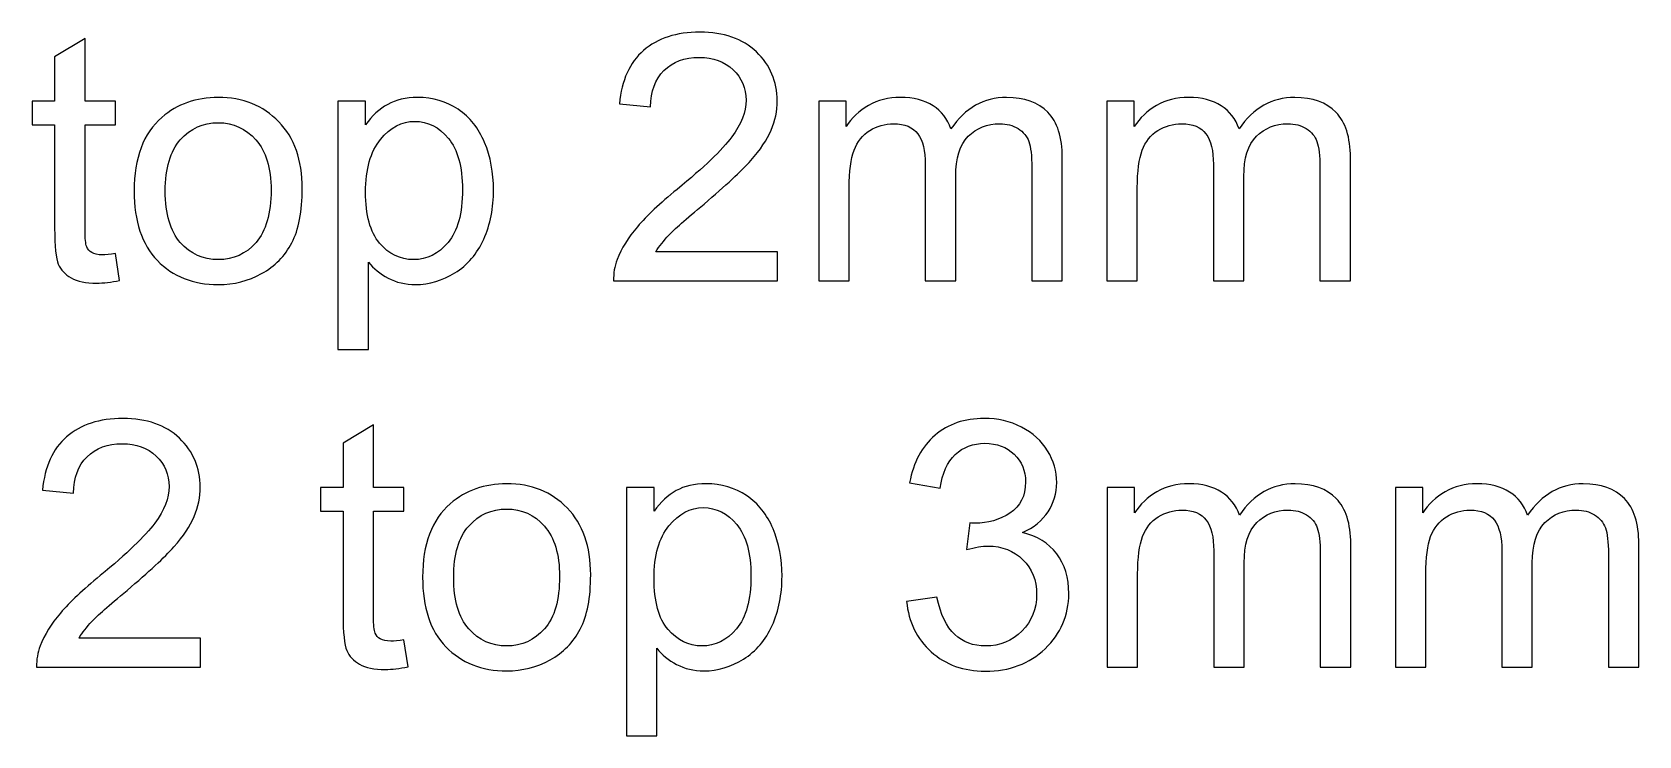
# Model space of a CAD drawing. Header units: centimetres. Extents: x -117 to 79, y -57 to 69.
# Drawn here: x -21.59 to -5.2, y 62.29 to 69.47 of the extents above; entities that cross this region are included whole.
import ezdxf

# ---------------------------------------------------------------- set-up
doc = ezdxf.new("R2010")
doc.units = ezdxf.units.CM
doc.header["$MEASUREMENT"] = 0
doc.layers.add('Layer 1', color=7, linetype='Continuous')

msp = doc.modelspace()

# ---------------------------------------------------------------- linework, layer by layer
at = {"layer": 'Layer 1', "color": 250}
for points, knots in [([(-20.73911, 67.21217), (-20.73911, 67.21217), (-20.69678, 66.93818), (-20.69678, 66.93818), (-20.7838, 66.91995), (-20.86199, 66.91055), (-20.9302, 66.91055), (-21.0425, 66.91055), (-21.12952, 66.92818), (-21.19184, 66.96405), (-21.25358, 66.99992), (-21.29709, 67.04637), (-21.32237, 67.10457), (-21.34765, 67.16278), (-21.36, 67.28508), (-21.36, 67.47146), (-21.36, 67.47146), (-21.36, 68.52627), (-21.36, 68.52627), (-21.36, 68.52627), (-21.58931, 68.52627), (-21.58931, 68.52627), (-21.58931, 68.52627), (-21.58931, 68.76616), (-21.58931, 68.76616), (-21.58931, 68.76616), (-21.36, 68.76616), (-21.36, 68.76616), (-21.36, 68.76616), (-21.36, 69.21889), (-21.36, 69.21889), (-21.36, 69.21889), (-21.04956, 69.40527), (-21.04956, 69.40527), (-21.04956, 69.40527), (-21.04956, 68.76616), (-21.04956, 68.76616), (-21.04956, 68.76616), (-20.73911, 68.76616), (-20.73911, 68.76616), (-20.73911, 68.76616), (-20.73911, 68.52627), (-20.73911, 68.52627), (-20.73911, 68.52627), (-21.04956, 68.52627), (-21.04956, 68.52627), (-21.04956, 68.52627), (-21.04956, 67.45382), (-21.04956, 67.45382), (-21.04956, 67.36504), (-21.04426, 67.30801), (-21.03309, 67.28273), (-21.02251, 67.25744), (-21.00487, 67.23745), (-20.98018, 67.22217), (-20.95548, 67.20747), (-20.9202, 67.19982), (-20.87434, 67.19982), (-20.84024, 67.19982), (-20.79497, 67.20394), (-20.73911, 67.21217)], [0, 0, 0, 0, 0.05, 0.05, 0.05, 0.1, 0.1, 0.1, 0.15, 0.15, 0.15, 0.2, 0.2, 0.2, 0.25, 0.25, 0.25, 0.3, 0.3, 0.3, 0.35, 0.35, 0.35, 0.4, 0.4, 0.4, 0.45, 0.45, 0.45, 0.5, 0.5, 0.5, 0.55, 0.55, 0.55, 0.6, 0.6, 0.6, 0.65, 0.65, 0.65, 0.7, 0.7, 0.7, 0.75, 0.75, 0.75, 0.8, 0.8, 0.8, 0.85, 0.85, 0.85, 0.9, 0.9, 0.9, 0.95, 0.95, 0.95, 1, 1, 1, 1]), ([(-13.98696, 67.23157), (-13.98696, 67.23157), (-13.98696, 66.93524), (-13.98696, 66.93524), (-13.98696, 66.93524), (-15.65912, 66.93524), (-15.65912, 66.93524), (-15.66148, 67.00991), (-15.64913, 67.08164), (-15.62267, 67.15102), (-15.57975, 67.2645), (-15.51096, 67.3768), (-15.4163, 67.48675), (-15.32163, 67.5967), (-15.1864, 67.7237), (-15.0106, 67.86775), (-14.7372, 68.09294), (-14.5514, 68.27109), (-14.45439, 68.4028), (-14.35679, 68.5345), (-14.30798, 68.65915), (-14.30798, 68.77674), (-14.30798, 68.89963), (-14.35208, 69.00311), (-14.44028, 69.08777), (-14.52847, 69.17185), (-14.64371, 69.21419), (-14.78541, 69.21419), (-14.93534, 69.21419), (-15.05529, 69.1695), (-15.14524, 69.08013), (-15.2352, 68.99135), (-15.28048, 68.86788), (-15.28165, 68.70971), (-15.28165, 68.70971), (-15.59915, 68.74146), (-15.59915, 68.74146), (-15.5774, 68.979), (-15.49508, 69.16009), (-15.3528, 69.28474), (-15.20992, 69.40939), (-15.01883, 69.47171), (-14.77836, 69.47171), (-14.53611, 69.47171), (-14.34385, 69.40469), (-14.20274, 69.27004), (-14.06104, 69.1354), (-13.99048, 68.96842), (-13.99048, 68.76969), (-13.99048, 68.66856), (-14.01106, 68.56919), (-14.05281, 68.47159), (-14.09397, 68.3734), (-14.16276, 68.2705), (-14.2586, 68.16232), (-14.35502, 68.05472), (-14.51436, 67.90597), (-14.73661, 67.71782), (-14.92299, 67.56142), (-15.04294, 67.45559), (-15.09586, 67.39973), (-15.14877, 67.34387), (-15.19228, 67.28802), (-15.22697, 67.23157), (-15.22697, 67.23157), (-13.98696, 67.23157), (-13.98696, 67.23157)], [0, 0, 0, 0, 0.04545455, 0.04545455, 0.04545455, 0.09090909, 0.09090909, 0.09090909, 0.13636364, 0.13636364, 0.13636364, 0.18181818, 0.18181818, 0.18181818, 0.22727273, 0.22727273, 0.22727273, 0.27272727, 0.27272727, 0.27272727, 0.31818182, 0.31818182, 0.31818182, 0.36363636, 0.36363636, 0.36363636, 0.40909091, 0.40909091, 0.40909091, 0.45454545, 0.45454545, 0.45454545, 0.5, 0.5, 0.5, 0.54545455, 0.54545455, 0.54545455, 0.59090909, 0.59090909, 0.59090909, 0.63636364, 0.63636364, 0.63636364, 0.68181818, 0.68181818, 0.68181818, 0.72727273, 0.72727273, 0.72727273, 0.77272727, 0.77272727, 0.77272727, 0.81818182, 0.81818182, 0.81818182, 0.86363636, 0.86363636, 0.86363636, 0.90909091, 0.90909091, 0.90909091, 0.95454545, 0.95454545, 0.95454545, 1, 1, 1, 1]), ([(-20.5492, 67.8507), (-20.5492, 68.18878), (-20.45513, 68.43925), (-20.26639, 68.60212), (-20.10941, 68.73735), (-19.91714, 68.80496), (-19.69078, 68.80496), (-19.43972, 68.80496), (-19.23393, 68.72265), (-19.074, 68.55802), (-18.91467, 68.39398), (-18.8347, 68.16644), (-18.8347, 67.87657), (-18.8347, 67.64138), (-18.86998, 67.45676), (-18.94054, 67.32212), (-19.01109, 67.18748), (-19.11398, 67.08282), (-19.24922, 67.00815), (-19.38386, 66.93348), (-19.53144, 66.89643), (-19.69078, 66.89643), (-19.94713, 66.89643), (-20.15409, 66.97816), (-20.31225, 67.1422), (-20.47042, 67.30624), (-20.5492, 67.54261), (-20.5492, 67.8507)], [0, 0, 0, 0, 0.11111111, 0.11111111, 0.11111111, 0.22222222, 0.22222222, 0.22222222, 0.33333333, 0.33333333, 0.33333333, 0.44444444, 0.44444444, 0.44444444, 0.55555556, 0.55555556, 0.55555556, 0.66666667, 0.66666667, 0.66666667, 0.77777778, 0.77777778, 0.77777778, 0.88888889, 0.88888889, 0.88888889, 1, 1, 1, 1]), ([(-18.47076, 66.23321), (-18.47076, 66.23321), (-18.47076, 68.76616), (-18.47076, 68.76616), (-18.47076, 68.76616), (-18.18853, 68.76616), (-18.18853, 68.76616), (-18.18853, 68.76616), (-18.18853, 68.52568), (-18.18853, 68.52568), (-18.12209, 68.61858), (-18.04683, 68.68855), (-17.96276, 68.735), (-17.87927, 68.78144), (-17.77755, 68.80496), (-17.65819, 68.80496), (-17.50179, 68.80496), (-17.36421, 68.76498), (-17.24485, 68.68443), (-17.1255, 68.60447), (-17.03554, 68.49099), (-16.97439, 68.34518), (-16.91383, 68.19877), (-16.88326, 68.03885), (-16.88326, 67.86422), (-16.88326, 67.67784), (-16.91677, 67.50968), (-16.9838, 67.35975), (-17.05083, 67.21041), (-17.14843, 67.09575), (-17.2766, 67.01579), (-17.40419, 66.93642), (-17.53883, 66.89643), (-17.67995, 66.89643), (-17.78343, 66.89643), (-17.87633, 66.91819), (-17.95805, 66.9617), (-18.04037, 67.00521), (-18.1074, 67.05989), (-18.16031, 67.12633), (-18.16031, 67.12633), (-18.16031, 66.23321), (-18.16031, 66.23321), (-18.16031, 66.23321), (-18.47076, 66.23321), (-18.47076, 66.23321)], [0, 0, 0, 0, 0.06666667, 0.06666667, 0.06666667, 0.13333333, 0.13333333, 0.13333333, 0.2, 0.2, 0.2, 0.26666667, 0.26666667, 0.26666667, 0.33333333, 0.33333333, 0.33333333, 0.4, 0.4, 0.4, 0.46666667, 0.46666667, 0.46666667, 0.53333333, 0.53333333, 0.53333333, 0.6, 0.6, 0.6, 0.66666667, 0.66666667, 0.66666667, 0.73333333, 0.73333333, 0.73333333, 0.8, 0.8, 0.8, 0.86666667, 0.86666667, 0.86666667, 0.93333333, 0.93333333, 0.93333333, 1, 1, 1, 1]), ([(-13.56657, 66.93524), (-13.56657, 66.93524), (-13.56657, 68.76616), (-13.56657, 68.76616), (-13.56657, 68.76616), (-13.28787, 68.76616), (-13.28787, 68.76616), (-13.28787, 68.76616), (-13.28787, 68.50745), (-13.28787, 68.50745), (-13.23084, 68.59682), (-13.1544, 68.66914), (-13.05915, 68.72324), (-12.9639, 68.77792), (-12.85572, 68.80496), (-12.73401, 68.80496), (-12.59878, 68.80496), (-12.48765, 68.77674), (-12.40122, 68.72088), (-12.31479, 68.66444), (-12.25364, 68.58624), (-12.21837, 68.48511), (-12.07255, 68.69854), (-11.88382, 68.80496), (-11.65098, 68.80496), (-11.46871, 68.80496), (-11.32819, 68.75499), (-11.23059, 68.65444), (-11.1324, 68.5539), (-11.08301, 68.39927), (-11.08301, 68.19054), (-11.08301, 68.19054), (-11.08301, 66.93524), (-11.08301, 66.93524), (-11.08301, 66.93524), (-11.39345, 66.93524), (-11.39345, 66.93524), (-11.39345, 66.93524), (-11.39345, 68.08765), (-11.39345, 68.08765), (-11.39345, 68.21112), (-11.40404, 68.30049), (-11.42403, 68.35517), (-11.44402, 68.40985), (-11.48047, 68.45336), (-11.53398, 68.48688), (-11.58689, 68.52039), (-11.64922, 68.53685), (-11.72036, 68.53685), (-11.84971, 68.53685), (-11.95672, 68.49393), (-12.04198, 68.40868), (-12.12723, 68.32283), (-12.16957, 68.18584), (-12.16957, 67.99769), (-12.16957, 67.99769), (-12.16957, 66.93524), (-12.16957, 66.93524), (-12.16957, 66.93524), (-12.48001, 66.93524), (-12.48001, 66.93524), (-12.48001, 66.93524), (-12.48001, 68.12351), (-12.48001, 68.12351), (-12.48001, 68.2611), (-12.50529, 68.36458), (-12.55586, 68.43337), (-12.60642, 68.50216), (-12.68933, 68.53685), (-12.80398, 68.53685), (-12.891, 68.53685), (-12.97155, 68.51392), (-13.04563, 68.46806), (-13.11971, 68.4222), (-13.17322, 68.35517), (-13.20673, 68.26639), (-13.23966, 68.17819), (-13.25612, 68.05061), (-13.25612, 67.88421), (-13.25612, 67.88421), (-13.25612, 66.93524), (-13.25612, 66.93524), (-13.25612, 66.93524), (-13.56657, 66.93524), (-13.56657, 66.93524)], [0, 0, 0, 0, 0.03571429, 0.03571429, 0.03571429, 0.07142857, 0.07142857, 0.07142857, 0.10714286, 0.10714286, 0.10714286, 0.14285714, 0.14285714, 0.14285714, 0.17857143, 0.17857143, 0.17857143, 0.21428571, 0.21428571, 0.21428571, 0.25, 0.25, 0.25, 0.28571429, 0.28571429, 0.28571429, 0.32142857, 0.32142857, 0.32142857, 0.35714286, 0.35714286, 0.35714286, 0.39285714, 0.39285714, 0.39285714, 0.42857143, 0.42857143, 0.42857143, 0.46428571, 0.46428571, 0.46428571, 0.5, 0.5, 0.5, 0.53571429, 0.53571429, 0.53571429, 0.57142857, 0.57142857, 0.57142857, 0.60714286, 0.60714286, 0.60714286, 0.64285714, 0.64285714, 0.64285714, 0.67857143, 0.67857143, 0.67857143, 0.71428571, 0.71428571, 0.71428571, 0.75, 0.75, 0.75, 0.78571429, 0.78571429, 0.78571429, 0.82142857, 0.82142857, 0.82142857, 0.85714286, 0.85714286, 0.85714286, 0.89285714, 0.89285714, 0.89285714, 0.92857143, 0.92857143, 0.92857143, 0.96428571, 0.96428571, 0.96428571, 1, 1, 1, 1]), ([(-10.62793, 66.93524), (-10.62793, 66.93524), (-10.62793, 68.76616), (-10.62793, 68.76616), (-10.62793, 68.76616), (-10.34923, 68.76616), (-10.34923, 68.76616), (-10.34923, 68.76616), (-10.34923, 68.50745), (-10.34923, 68.50745), (-10.2922, 68.59682), (-10.21576, 68.66914), (-10.12051, 68.72324), (-10.02526, 68.77792), (-9.91708, 68.80496), (-9.79537, 68.80496), (-9.66014, 68.80496), (-9.54901, 68.77674), (-9.46258, 68.72088), (-9.37615, 68.66444), (-9.315, 68.58624), (-9.27973, 68.48511), (-9.13391, 68.69854), (-8.94518, 68.80496), (-8.71234, 68.80496), (-8.53007, 68.80496), (-8.38955, 68.75499), (-8.29195, 68.65444), (-8.19376, 68.5539), (-8.14437, 68.39927), (-8.14437, 68.19054), (-8.14437, 68.19054), (-8.14437, 66.93524), (-8.14437, 66.93524), (-8.14437, 66.93524), (-8.45481, 66.93524), (-8.45481, 66.93524), (-8.45481, 66.93524), (-8.45481, 68.08765), (-8.45481, 68.08765), (-8.45481, 68.21112), (-8.4654, 68.30049), (-8.48539, 68.35517), (-8.50538, 68.40985), (-8.54183, 68.45336), (-8.59534, 68.48688), (-8.64825, 68.52039), (-8.71058, 68.53685), (-8.78172, 68.53685), (-8.91107, 68.53685), (-9.01808, 68.49393), (-9.10334, 68.40868), (-9.18859, 68.32283), (-9.23093, 68.18584), (-9.23093, 67.99769), (-9.23093, 67.99769), (-9.23093, 66.93524), (-9.23093, 66.93524), (-9.23093, 66.93524), (-9.54137, 66.93524), (-9.54137, 66.93524), (-9.54137, 66.93524), (-9.54137, 68.12351), (-9.54137, 68.12351), (-9.54137, 68.2611), (-9.56665, 68.36458), (-9.61722, 68.43337), (-9.66778, 68.50216), (-9.75069, 68.53685), (-9.86534, 68.53685), (-9.95236, 68.53685), (-10.03291, 68.51392), (-10.10699, 68.46806), (-10.18107, 68.4222), (-10.23458, 68.35517), (-10.26809, 68.26639), (-10.30102, 68.17819), (-10.31748, 68.05061), (-10.31748, 67.88421), (-10.31748, 67.88421), (-10.31748, 66.93524), (-10.31748, 66.93524), (-10.31748, 66.93524), (-10.62793, 66.93524), (-10.62793, 66.93524)], [0, 0, 0, 0, 0.03571429, 0.03571429, 0.03571429, 0.07142857, 0.07142857, 0.07142857, 0.10714286, 0.10714286, 0.10714286, 0.14285714, 0.14285714, 0.14285714, 0.17857143, 0.17857143, 0.17857143, 0.21428571, 0.21428571, 0.21428571, 0.25, 0.25, 0.25, 0.28571429, 0.28571429, 0.28571429, 0.32142857, 0.32142857, 0.32142857, 0.35714286, 0.35714286, 0.35714286, 0.39285714, 0.39285714, 0.39285714, 0.42857143, 0.42857143, 0.42857143, 0.46428571, 0.46428571, 0.46428571, 0.5, 0.5, 0.5, 0.53571429, 0.53571429, 0.53571429, 0.57142857, 0.57142857, 0.57142857, 0.60714286, 0.60714286, 0.60714286, 0.64285714, 0.64285714, 0.64285714, 0.67857143, 0.67857143, 0.67857143, 0.71428571, 0.71428571, 0.71428571, 0.75, 0.75, 0.75, 0.78571429, 0.78571429, 0.78571429, 0.82142857, 0.82142857, 0.82142857, 0.85714286, 0.85714286, 0.85714286, 0.89285714, 0.89285714, 0.89285714, 0.92857143, 0.92857143, 0.92857143, 0.96428571, 0.96428571, 0.96428571, 1, 1, 1, 1]), ([(-20.2317, 67.85011), (-20.2317, 67.6161), (-20.18055, 67.44089), (-20.07824, 67.32506), (-19.97535, 67.20864), (-19.84659, 67.15043), (-19.69078, 67.15043), (-19.53673, 67.15043), (-19.40855, 67.20864), (-19.30566, 67.32565), (-19.20336, 67.44265), (-19.1522, 67.62081), (-19.1522, 67.86011), (-19.1522, 68.08588), (-19.20394, 68.25698), (-19.30684, 68.37281), (-19.40973, 68.48923), (-19.53791, 68.54744), (-19.69078, 68.54744), (-19.84659, 68.54744), (-19.97535, 68.48982), (-20.07824, 68.37399), (-20.18055, 68.25816), (-20.2317, 68.08353), (-20.2317, 67.85011)], [0, 0, 0, 0, 0.125, 0.125, 0.125, 0.25, 0.25, 0.25, 0.375, 0.375, 0.375, 0.5, 0.5, 0.5, 0.625, 0.625, 0.625, 0.75, 0.75, 0.75, 0.875, 0.875, 0.875, 1, 1, 1, 1]), ([(-18.18853, 67.83953), (-18.18853, 67.60493), (-18.14091, 67.43148), (-18.04625, 67.31918), (-17.951, 67.20688), (-17.83576, 67.15043), (-17.70052, 67.15043), (-17.56294, 67.15043), (-17.44535, 67.20864), (-17.34775, 67.32506), (-17.24956, 67.44148), (-17.20076, 67.62139), (-17.20076, 67.8654), (-17.20076, 68.09823), (-17.24838, 68.27227), (-17.34422, 68.3881), (-17.44006, 68.50393), (-17.55412, 68.56155), (-17.687, 68.56155), (-17.81871, 68.56155), (-17.93512, 68.49981), (-18.03625, 68.37693), (-18.13797, 68.25345), (-18.18853, 68.07471), (-18.18853, 67.83953)], [0, 0, 0, 0, 0.125, 0.125, 0.125, 0.25, 0.25, 0.25, 0.375, 0.375, 0.375, 0.5, 0.5, 0.5, 0.625, 0.625, 0.625, 0.75, 0.75, 0.75, 0.875, 0.875, 0.875, 1, 1, 1, 1]), ([(-19.87128, 63.29045), (-19.87128, 63.29045), (-19.87128, 62.99412), (-19.87128, 62.99412), (-19.87128, 62.99412), (-21.54344, 62.99412), (-21.54344, 62.99412), (-21.5458, 63.06879), (-21.53345, 63.14052), (-21.50699, 63.2099), (-21.46407, 63.32338), (-21.39528, 63.43568), (-21.30062, 63.54563), (-21.20595, 63.65558), (-21.07072, 63.78258), (-20.89492, 63.92663), (-20.62152, 64.15182), (-20.43572, 64.32997), (-20.33871, 64.46168), (-20.24111, 64.59338), (-20.1923, 64.71803), (-20.1923, 64.83562), (-20.1923, 64.95851), (-20.2364, 65.06199), (-20.3246, 65.14665), (-20.41279, 65.23073), (-20.52803, 65.27307), (-20.66973, 65.27307), (-20.81966, 65.27307), (-20.93961, 65.22838), (-21.02956, 65.13901), (-21.11952, 65.05023), (-21.1648, 64.92676), (-21.16597, 64.76859), (-21.16597, 64.76859), (-21.48347, 64.80034), (-21.48347, 64.80034), (-21.46172, 65.03788), (-21.3794, 65.21897), (-21.23712, 65.34362), (-21.09424, 65.46827), (-20.90315, 65.53059), (-20.66268, 65.53059), (-20.42043, 65.53059), (-20.22817, 65.46357), (-20.08706, 65.32892), (-19.94536, 65.19428), (-19.8748, 65.0273), (-19.8748, 64.82857), (-19.8748, 64.72744), (-19.89538, 64.62807), (-19.93713, 64.53047), (-19.97829, 64.43228), (-20.04708, 64.32938), (-20.14292, 64.2212), (-20.23934, 64.1136), (-20.39868, 63.96485), (-20.62093, 63.7767), (-20.80731, 63.6203), (-20.92726, 63.51447), (-20.98018, 63.45861), (-21.03309, 63.40275), (-21.0766, 63.3469), (-21.11129, 63.29045), (-21.11129, 63.29045), (-19.87128, 63.29045), (-19.87128, 63.29045)], [0, 0, 0, 0, 0.04545455, 0.04545455, 0.04545455, 0.09090909, 0.09090909, 0.09090909, 0.13636364, 0.13636364, 0.13636364, 0.18181818, 0.18181818, 0.18181818, 0.22727273, 0.22727273, 0.22727273, 0.27272727, 0.27272727, 0.27272727, 0.31818182, 0.31818182, 0.31818182, 0.36363636, 0.36363636, 0.36363636, 0.40909091, 0.40909091, 0.40909091, 0.45454545, 0.45454545, 0.45454545, 0.5, 0.5, 0.5, 0.54545455, 0.54545455, 0.54545455, 0.59090909, 0.59090909, 0.59090909, 0.63636364, 0.63636364, 0.63636364, 0.68181818, 0.68181818, 0.68181818, 0.72727273, 0.72727273, 0.72727273, 0.77272727, 0.77272727, 0.77272727, 0.81818182, 0.81818182, 0.81818182, 0.86363636, 0.86363636, 0.86363636, 0.90909091, 0.90909091, 0.90909091, 0.95454545, 0.95454545, 0.95454545, 1, 1, 1, 1]), ([(-17.79695, 63.27105), (-17.79695, 63.27105), (-17.75462, 62.99706), (-17.75462, 62.99706), (-17.84164, 62.97883), (-17.91983, 62.96943), (-17.98804, 62.96943), (-18.10034, 62.96943), (-18.18736, 62.98706), (-18.24968, 63.02293), (-18.31142, 63.0588), (-18.35493, 63.10525), (-18.38021, 63.16345), (-18.40549, 63.22166), (-18.41784, 63.34396), (-18.41784, 63.53034), (-18.41784, 63.53034), (-18.41784, 64.58515), (-18.41784, 64.58515), (-18.41784, 64.58515), (-18.64715, 64.58515), (-18.64715, 64.58515), (-18.64715, 64.58515), (-18.64715, 64.82504), (-18.64715, 64.82504), (-18.64715, 64.82504), (-18.41784, 64.82504), (-18.41784, 64.82504), (-18.41784, 64.82504), (-18.41784, 65.27777), (-18.41784, 65.27777), (-18.41784, 65.27777), (-18.1074, 65.46415), (-18.1074, 65.46415), (-18.1074, 65.46415), (-18.1074, 64.82504), (-18.1074, 64.82504), (-18.1074, 64.82504), (-17.79695, 64.82504), (-17.79695, 64.82504), (-17.79695, 64.82504), (-17.79695, 64.58515), (-17.79695, 64.58515), (-17.79695, 64.58515), (-18.1074, 64.58515), (-18.1074, 64.58515), (-18.1074, 64.58515), (-18.1074, 63.5127), (-18.1074, 63.5127), (-18.1074, 63.42392), (-18.1021, 63.36689), (-18.09093, 63.34161), (-18.08035, 63.31632), (-18.06271, 63.29633), (-18.03802, 63.28105), (-18.01332, 63.26635), (-17.97804, 63.2587), (-17.93218, 63.2587), (-17.89808, 63.2587), (-17.85281, 63.26282), (-17.79695, 63.27105)], [0, 0, 0, 0, 0.05, 0.05, 0.05, 0.1, 0.1, 0.1, 0.15, 0.15, 0.15, 0.2, 0.2, 0.2, 0.25, 0.25, 0.25, 0.3, 0.3, 0.3, 0.35, 0.35, 0.35, 0.4, 0.4, 0.4, 0.45, 0.45, 0.45, 0.5, 0.5, 0.5, 0.55, 0.55, 0.55, 0.6, 0.6, 0.6, 0.65, 0.65, 0.65, 0.7, 0.7, 0.7, 0.75, 0.75, 0.75, 0.8, 0.8, 0.8, 0.85, 0.85, 0.85, 0.9, 0.9, 0.9, 0.95, 0.95, 0.95, 1, 1, 1, 1]), ([(-12.6711, 63.6644), (-12.6711, 63.6644), (-12.36066, 63.70673), (-12.36066, 63.70673), (-12.32479, 63.53034), (-12.26482, 63.40334), (-12.17957, 63.32573), (-12.09431, 63.24812), (-11.98965, 63.20931), (-11.86559, 63.20931), (-11.7186, 63.20931), (-11.59454, 63.25988), (-11.49459, 63.36101), (-11.39463, 63.46214), (-11.34466, 63.58738), (-11.34466, 63.73672), (-11.34466, 63.879), (-11.39111, 63.9966), (-11.48459, 64.0895), (-11.57749, 64.18181), (-11.69567, 64.22826), (-11.83972, 64.22826), (-11.89852, 64.22826), (-11.97143, 64.2165), (-12.05903, 64.19357), (-12.05903, 64.19357), (-12.02434, 64.4652), (-12.02434, 64.4652), (-12.00376, 64.46285), (-11.98671, 64.46168), (-11.97437, 64.46168), (-11.84149, 64.46168), (-11.72272, 64.49637), (-11.6163, 64.56516), (-11.51046, 64.63395), (-11.45755, 64.73978), (-11.45755, 64.88266), (-11.45755, 64.99614), (-11.49635, 65.09021), (-11.57338, 65.16488), (-11.6504, 65.23955), (-11.74976, 65.27659), (-11.87147, 65.27659), (-11.99259, 65.27659), (-12.09314, 65.23838), (-12.17369, 65.16194), (-12.25424, 65.08551), (-12.30598, 64.97085), (-12.32891, 64.81798), (-12.32891, 64.81798), (-12.63935, 64.87443), (-12.63935, 64.87443), (-12.60114, 65.08257), (-12.51529, 65.24426), (-12.38065, 65.35891), (-12.24659, 65.47356), (-12.07902, 65.53059), (-11.87912, 65.53059), (-11.74153, 65.53059), (-11.61453, 65.5012), (-11.4987, 65.44181), (-11.38229, 65.38302), (-11.29351, 65.30246), (-11.23236, 65.20075), (-11.17062, 65.09844), (-11.14005, 64.99026), (-11.14005, 64.8756), (-11.14005, 64.76683), (-11.16944, 64.66805), (-11.22765, 64.57868), (-11.28645, 64.48931), (-11.37347, 64.41817), (-11.48812, 64.36525), (-11.33878, 64.33115), (-11.22295, 64.25942), (-11.14005, 64.15064), (-11.05773, 64.04246), (-11.01657, 63.90605), (-11.01657, 63.74319), (-11.01657, 63.5227), (-11.09713, 63.33514), (-11.25764, 63.18168), (-11.41874, 63.02822), (-11.62218, 62.95179), (-11.86795, 62.95179), (-12.08961, 62.95179), (-12.27364, 63.01823), (-12.42004, 63.15052), (-12.56703, 63.28281), (-12.65052, 63.45391), (-12.6711, 63.6644)], [0, 0, 0, 0, 0.03333333, 0.03333333, 0.03333333, 0.06666667, 0.06666667, 0.06666667, 0.1, 0.1, 0.1, 0.13333333, 0.13333333, 0.13333333, 0.16666667, 0.16666667, 0.16666667, 0.2, 0.2, 0.2, 0.23333333, 0.23333333, 0.23333333, 0.26666667, 0.26666667, 0.26666667, 0.3, 0.3, 0.3, 0.33333333, 0.33333333, 0.33333333, 0.36666667, 0.36666667, 0.36666667, 0.4, 0.4, 0.4, 0.43333333, 0.43333333, 0.43333333, 0.46666667, 0.46666667, 0.46666667, 0.5, 0.5, 0.5, 0.53333333, 0.53333333, 0.53333333, 0.56666667, 0.56666667, 0.56666667, 0.6, 0.6, 0.6, 0.63333333, 0.63333333, 0.63333333, 0.66666667, 0.66666667, 0.66666667, 0.7, 0.7, 0.7, 0.73333333, 0.73333333, 0.73333333, 0.76666667, 0.76666667, 0.76666667, 0.8, 0.8, 0.8, 0.83333333, 0.83333333, 0.83333333, 0.86666667, 0.86666667, 0.86666667, 0.9, 0.9, 0.9, 0.93333333, 0.93333333, 0.93333333, 0.96666667, 0.96666667, 0.96666667, 1, 1, 1, 1]), ([(-17.60704, 63.90958), (-17.60704, 64.24766), (-17.51297, 64.49813), (-17.32423, 64.661), (-17.16725, 64.79623), (-16.97498, 64.86384), (-16.74862, 64.86384), (-16.49756, 64.86384), (-16.29177, 64.78153), (-16.13184, 64.6169), (-15.97251, 64.45286), (-15.89254, 64.22532), (-15.89254, 63.93545), (-15.89254, 63.70026), (-15.92782, 63.51564), (-15.99838, 63.381), (-16.06893, 63.24636), (-16.17182, 63.1417), (-16.30706, 63.06703), (-16.4417, 62.99236), (-16.58928, 62.95531), (-16.74862, 62.95531), (-17.00497, 62.95531), (-17.21193, 63.03704), (-17.37009, 63.20108), (-17.52826, 63.36512), (-17.60704, 63.60149), (-17.60704, 63.90958)], [0, 0, 0, 0, 0.11111111, 0.11111111, 0.11111111, 0.22222222, 0.22222222, 0.22222222, 0.33333333, 0.33333333, 0.33333333, 0.44444444, 0.44444444, 0.44444444, 0.55555556, 0.55555556, 0.55555556, 0.66666667, 0.66666667, 0.66666667, 0.77777778, 0.77777778, 0.77777778, 0.88888889, 0.88888889, 0.88888889, 1, 1, 1, 1]), ([(-15.5286, 62.29209), (-15.5286, 62.29209), (-15.5286, 64.82504), (-15.5286, 64.82504), (-15.5286, 64.82504), (-15.24637, 64.82504), (-15.24637, 64.82504), (-15.24637, 64.82504), (-15.24637, 64.58456), (-15.24637, 64.58456), (-15.17993, 64.67746), (-15.10467, 64.74743), (-15.0206, 64.79388), (-14.93711, 64.84032), (-14.83539, 64.86384), (-14.71603, 64.86384), (-14.55963, 64.86384), (-14.42205, 64.82386), (-14.30269, 64.74331), (-14.18334, 64.66335), (-14.09338, 64.54987), (-14.03223, 64.40406), (-13.97167, 64.25765), (-13.9411, 64.09773), (-13.9411, 63.9231), (-13.9411, 63.73672), (-13.97461, 63.56856), (-14.04164, 63.41863), (-14.10867, 63.26929), (-14.20627, 63.15463), (-14.33444, 63.07467), (-14.46203, 62.9953), (-14.59667, 62.95531), (-14.73779, 62.95531), (-14.84127, 62.95531), (-14.93417, 62.97707), (-15.01589, 63.02058), (-15.09821, 63.06409), (-15.16524, 63.11877), (-15.21815, 63.18521), (-15.21815, 63.18521), (-15.21815, 62.29209), (-15.21815, 62.29209), (-15.21815, 62.29209), (-15.5286, 62.29209), (-15.5286, 62.29209)], [0, 0, 0, 0, 0.06666667, 0.06666667, 0.06666667, 0.13333333, 0.13333333, 0.13333333, 0.2, 0.2, 0.2, 0.26666667, 0.26666667, 0.26666667, 0.33333333, 0.33333333, 0.33333333, 0.4, 0.4, 0.4, 0.46666667, 0.46666667, 0.46666667, 0.53333333, 0.53333333, 0.53333333, 0.6, 0.6, 0.6, 0.66666667, 0.66666667, 0.66666667, 0.73333333, 0.73333333, 0.73333333, 0.8, 0.8, 0.8, 0.86666667, 0.86666667, 0.86666667, 0.93333333, 0.93333333, 0.93333333, 1, 1, 1, 1]), ([(-10.62441, 62.99412), (-10.62441, 62.99412), (-10.62441, 64.82504), (-10.62441, 64.82504), (-10.62441, 64.82504), (-10.34571, 64.82504), (-10.34571, 64.82504), (-10.34571, 64.82504), (-10.34571, 64.56633), (-10.34571, 64.56633), (-10.28868, 64.6557), (-10.21224, 64.72802), (-10.11699, 64.78212), (-10.02174, 64.8368), (-9.91356, 64.86384), (-9.79185, 64.86384), (-9.65662, 64.86384), (-9.54549, 64.83562), (-9.45906, 64.77976), (-9.37263, 64.72332), (-9.31148, 64.64512), (-9.27621, 64.54399), (-9.13039, 64.75742), (-8.94166, 64.86384), (-8.70882, 64.86384), (-8.52655, 64.86384), (-8.38603, 64.81387), (-8.28843, 64.71332), (-8.19024, 64.61278), (-8.14085, 64.45815), (-8.14085, 64.24942), (-8.14085, 64.24942), (-8.14085, 62.99412), (-8.14085, 62.99412), (-8.14085, 62.99412), (-8.45129, 62.99412), (-8.45129, 62.99412), (-8.45129, 62.99412), (-8.45129, 64.14653), (-8.45129, 64.14653), (-8.45129, 64.27), (-8.46188, 64.35937), (-8.48187, 64.41405), (-8.50186, 64.46873), (-8.53831, 64.51224), (-8.59182, 64.54576), (-8.64473, 64.57927), (-8.70706, 64.59573), (-8.7782, 64.59573), (-8.90755, 64.59573), (-9.01456, 64.55281), (-9.09982, 64.46756), (-9.18507, 64.38171), (-9.22741, 64.24472), (-9.22741, 64.05657), (-9.22741, 64.05657), (-9.22741, 62.99412), (-9.22741, 62.99412), (-9.22741, 62.99412), (-9.53785, 62.99412), (-9.53785, 62.99412), (-9.53785, 62.99412), (-9.53785, 64.18239), (-9.53785, 64.18239), (-9.53785, 64.31998), (-9.56313, 64.42346), (-9.6137, 64.49225), (-9.66426, 64.56104), (-9.74717, 64.59573), (-9.86182, 64.59573), (-9.94884, 64.59573), (-10.02939, 64.5728), (-10.10347, 64.52694), (-10.17755, 64.48108), (-10.23106, 64.41405), (-10.26457, 64.32527), (-10.2975, 64.23707), (-10.31396, 64.10949), (-10.31396, 63.94309), (-10.31396, 63.94309), (-10.31396, 62.99412), (-10.31396, 62.99412), (-10.31396, 62.99412), (-10.62441, 62.99412), (-10.62441, 62.99412)], [0, 0, 0, 0, 0.03571429, 0.03571429, 0.03571429, 0.07142857, 0.07142857, 0.07142857, 0.10714286, 0.10714286, 0.10714286, 0.14285714, 0.14285714, 0.14285714, 0.17857143, 0.17857143, 0.17857143, 0.21428571, 0.21428571, 0.21428571, 0.25, 0.25, 0.25, 0.28571429, 0.28571429, 0.28571429, 0.32142857, 0.32142857, 0.32142857, 0.35714286, 0.35714286, 0.35714286, 0.39285714, 0.39285714, 0.39285714, 0.42857143, 0.42857143, 0.42857143, 0.46428571, 0.46428571, 0.46428571, 0.5, 0.5, 0.5, 0.53571429, 0.53571429, 0.53571429, 0.57142857, 0.57142857, 0.57142857, 0.60714286, 0.60714286, 0.60714286, 0.64285714, 0.64285714, 0.64285714, 0.67857143, 0.67857143, 0.67857143, 0.71428571, 0.71428571, 0.71428571, 0.75, 0.75, 0.75, 0.78571429, 0.78571429, 0.78571429, 0.82142857, 0.82142857, 0.82142857, 0.85714286, 0.85714286, 0.85714286, 0.89285714, 0.89285714, 0.89285714, 0.92857143, 0.92857143, 0.92857143, 0.96428571, 0.96428571, 0.96428571, 1, 1, 1, 1]), ([(-7.68577, 62.99412), (-7.68577, 62.99412), (-7.68577, 64.82504), (-7.68577, 64.82504), (-7.68577, 64.82504), (-7.40707, 64.82504), (-7.40707, 64.82504), (-7.40707, 64.82504), (-7.40707, 64.56633), (-7.40707, 64.56633), (-7.35004, 64.6557), (-7.2736, 64.72802), (-7.17835, 64.78212), (-7.0831, 64.8368), (-6.97492, 64.86384), (-6.85321, 64.86384), (-6.71798, 64.86384), (-6.60685, 64.83562), (-6.52042, 64.77976), (-6.43399, 64.72332), (-6.37284, 64.64512), (-6.33757, 64.54399), (-6.19175, 64.75742), (-6.00302, 64.86384), (-5.77018, 64.86384), (-5.58791, 64.86384), (-5.44739, 64.81387), (-5.34979, 64.71332), (-5.2516, 64.61278), (-5.20221, 64.45815), (-5.20221, 64.24942), (-5.20221, 64.24942), (-5.20221, 62.99412), (-5.20221, 62.99412), (-5.20221, 62.99412), (-5.51265, 62.99412), (-5.51265, 62.99412), (-5.51265, 62.99412), (-5.51265, 64.14653), (-5.51265, 64.14653), (-5.51265, 64.27), (-5.52324, 64.35937), (-5.54323, 64.41405), (-5.56322, 64.46873), (-5.59967, 64.51224), (-5.65318, 64.54576), (-5.70609, 64.57927), (-5.76842, 64.59573), (-5.83956, 64.59573), (-5.96891, 64.59573), (-6.07592, 64.55281), (-6.16118, 64.46756), (-6.24643, 64.38171), (-6.28877, 64.24472), (-6.28877, 64.05657), (-6.28877, 64.05657), (-6.28877, 62.99412), (-6.28877, 62.99412), (-6.28877, 62.99412), (-6.59921, 62.99412), (-6.59921, 62.99412), (-6.59921, 62.99412), (-6.59921, 64.18239), (-6.59921, 64.18239), (-6.59921, 64.31998), (-6.62449, 64.42346), (-6.67506, 64.49225), (-6.72562, 64.56104), (-6.80853, 64.59573), (-6.92318, 64.59573), (-7.0102, 64.59573), (-7.09075, 64.5728), (-7.16483, 64.52694), (-7.23891, 64.48108), (-7.29242, 64.41405), (-7.32593, 64.32527), (-7.35886, 64.23707), (-7.37532, 64.10949), (-7.37532, 63.94309), (-7.37532, 63.94309), (-7.37532, 62.99412), (-7.37532, 62.99412), (-7.37532, 62.99412), (-7.68577, 62.99412), (-7.68577, 62.99412)], [0, 0, 0, 0, 0.03571429, 0.03571429, 0.03571429, 0.07142857, 0.07142857, 0.07142857, 0.10714286, 0.10714286, 0.10714286, 0.14285714, 0.14285714, 0.14285714, 0.17857143, 0.17857143, 0.17857143, 0.21428571, 0.21428571, 0.21428571, 0.25, 0.25, 0.25, 0.28571429, 0.28571429, 0.28571429, 0.32142857, 0.32142857, 0.32142857, 0.35714286, 0.35714286, 0.35714286, 0.39285714, 0.39285714, 0.39285714, 0.42857143, 0.42857143, 0.42857143, 0.46428571, 0.46428571, 0.46428571, 0.5, 0.5, 0.5, 0.53571429, 0.53571429, 0.53571429, 0.57142857, 0.57142857, 0.57142857, 0.60714286, 0.60714286, 0.60714286, 0.64285714, 0.64285714, 0.64285714, 0.67857143, 0.67857143, 0.67857143, 0.71428571, 0.71428571, 0.71428571, 0.75, 0.75, 0.75, 0.78571429, 0.78571429, 0.78571429, 0.82142857, 0.82142857, 0.82142857, 0.85714286, 0.85714286, 0.85714286, 0.89285714, 0.89285714, 0.89285714, 0.92857143, 0.92857143, 0.92857143, 0.96428571, 0.96428571, 0.96428571, 1, 1, 1, 1]), ([(-17.28954, 63.90899), (-17.28954, 63.67498), (-17.23839, 63.49977), (-17.13608, 63.38394), (-17.03319, 63.26752), (-16.90443, 63.20931), (-16.74862, 63.20931), (-16.59457, 63.20931), (-16.46639, 63.26752), (-16.3635, 63.38453), (-16.2612, 63.50153), (-16.21004, 63.67969), (-16.21004, 63.91899), (-16.21004, 64.14476), (-16.26178, 64.31586), (-16.36468, 64.43169), (-16.46757, 64.54811), (-16.59575, 64.60632), (-16.74862, 64.60632), (-16.90443, 64.60632), (-17.03319, 64.5487), (-17.13608, 64.43287), (-17.23839, 64.31704), (-17.28954, 64.14241), (-17.28954, 63.90899)], [0, 0, 0, 0, 0.125, 0.125, 0.125, 0.25, 0.25, 0.25, 0.375, 0.375, 0.375, 0.5, 0.5, 0.5, 0.625, 0.625, 0.625, 0.75, 0.75, 0.75, 0.875, 0.875, 0.875, 1, 1, 1, 1]), ([(-15.24637, 63.89841), (-15.24637, 63.66381), (-15.19875, 63.49036), (-15.10409, 63.37806), (-15.00884, 63.26576), (-14.8936, 63.20931), (-14.75836, 63.20931), (-14.62078, 63.20931), (-14.50319, 63.26752), (-14.40559, 63.38394), (-14.3074, 63.50036), (-14.2586, 63.68027), (-14.2586, 63.92428), (-14.2586, 64.15711), (-14.30622, 64.33115), (-14.40206, 64.44698), (-14.4979, 64.56281), (-14.61196, 64.62043), (-14.74484, 64.62043), (-14.87655, 64.62043), (-14.99296, 64.55869), (-15.09409, 64.43581), (-15.19581, 64.31233), (-15.24637, 64.13359), (-15.24637, 63.89841)], [0, 0, 0, 0, 0.125, 0.125, 0.125, 0.25, 0.25, 0.25, 0.375, 0.375, 0.375, 0.5, 0.5, 0.5, 0.625, 0.625, 0.625, 0.75, 0.75, 0.75, 0.875, 0.875, 0.875, 1, 1, 1, 1])]:
    msp.add_open_spline(points, degree=3, knots=knots, dxfattribs=at)

doc.saveas('drawing.dxf')
